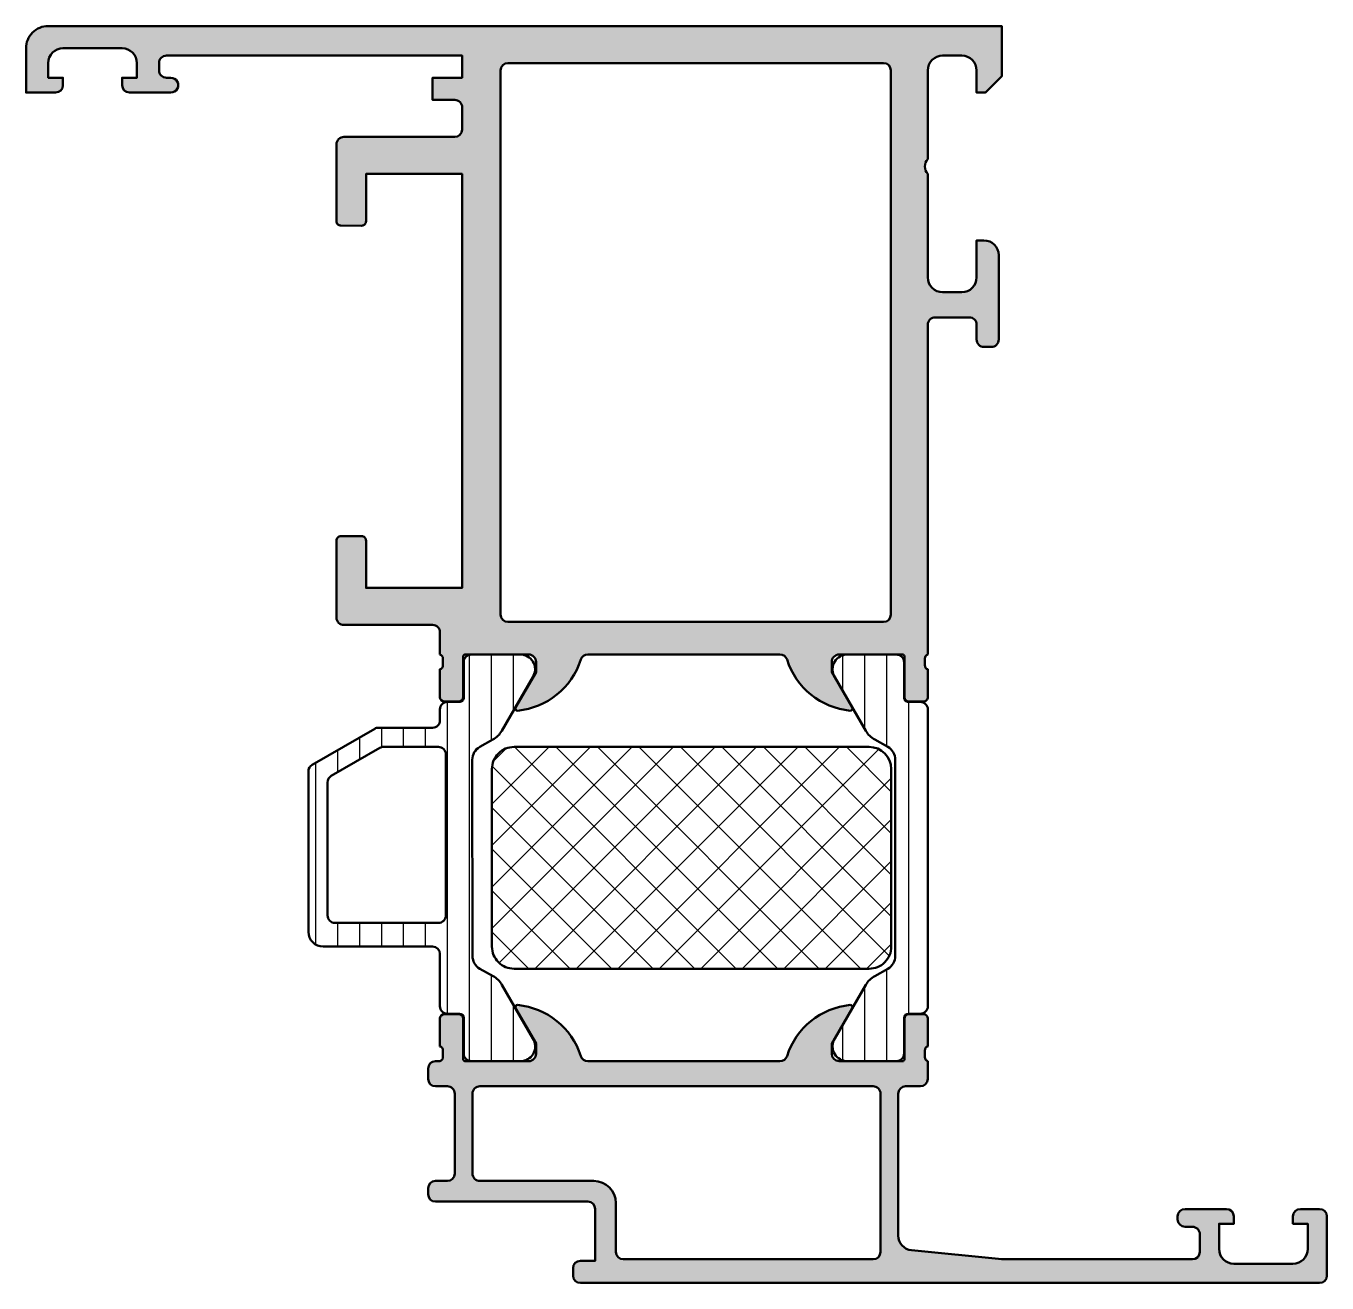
# Model space of a CAD drawing. Extents: x -30 to 58, y 0 to 85.
import ezdxf

# ---------------------------------------------------------------- set-up
doc = ezdxf.new("R2010")
doc.units = 0
for name, color, linetype, lineweight in [('0S-Alu contour', 7, 'Continuous', 50), ('0S-Alu hatch', 252, 'Continuous', 25), ('0S-Plastic contour', 254, 'Continuous', 50), ('0S-Plastic hatch', 253, 'Continuous', 25), ('0S-PT contour', 91, 'Continuous', 50), ('0S-PT hatch', 103, 'Continuous', 25)]:
    doc.layers.add(name, color=color, linetype=linetype, lineweight=lineweight)
pattern_1 = [(90, (0, 0), (-1.4859, 0), [])]

# ---------------------------------------------------------------- blocks, each defined once
blk = doc.blocks.new('345340__86BC8882_1B4A_43B9_8C4F_EB4A8E5C659B_')
at = {"layer": '0S-Alu hatch'}
h = blk.add_hatch(color=256, dxfattribs=at)
edge = h.paths.add_edge_path()
edge.add_arc((-2.29956618973938, 6.39990595337711), 0.5001147316285218, 90.0131427527998, 179.9868572471968)
edge.add_line((-2.799680908210593, 6.400020671848336), (-2.799680908210568, 5.999996257785826))
edge.add_arc((-2.299566189739373, 6.000110976257019), 0.5001147316285041, 180.0131427528032, 269.9868572471977)
edge.add_line((-2.299680908210589, 5.499996257785824), (8.00027636718005, 5.499996257785824))
edge.add_ellipse((8.000276199942048, 4.999996090547822), major_axis=(-0.5000001672380292, 0), ratio=1, start_angle=180.0000191671709, end_angle=269.9999808359431, ccw=False)
edge.add_line((8.50027636718005, 4.999996257813001), (8.500276367180042, 1.4999999532738))
edge.add_line((8.500276367180042, 1.4999999532738), (7.500276367180042, 1.4999999532738))
edge.add_arc((7.500391085671957, 0.999885234768207), 0.5001147316629067, 90.0131427551726, 179.9868504146385)
edge.add_line((7.000276367180043, 1.000000012878439), (7.000276367180042, 0.5000000128784449))
edge.add_arc((7.500391118378033, 0.50011473346203), 0.5001147643557832, 180.0131429938963, 269.9798609896767)
edge.add_line((7.500215332023778, -1e-15), (57.5, 1e-16))
edge.add_arc((57.5, 0.5000000000000002), 0.5000000000000001, 270, 360)
edge.add_line((58, 0.5000000000000002), (58, 4.5))
edge.add_arc((57.5, 4.5), 0.5, 0, 90)
edge.add_line((57.5, 5), (56.19999999999999, 5))
edge.add_arc((56.19999999999999, 4.5), 0.5, 90, 180)
edge.add_line((55.69999999999999, 4.5), (55.69999999999999, 4))
edge.add_line((55.69999999999999, 4), (56.69999999999999, 4))
edge.add_line((56.69999999999999, 4), (56.69999999999996, 2.299999999999997))
edge.add_ellipse((55.69999999999996, 2.3), major_axis=(-1, 0), ratio=1, start_angle=90, end_angle=180, ccw=False)
edge.add_line((55.69999999999996, 1.299999999999997), (51.69999999999999, 1.299999999999982))
edge.add_ellipse((51.69999999999999, 2.299999999999984), major_axis=(-1.000000000000001, 0), ratio=1, start_angle=0, end_angle=90, ccw=False)
edge.add_line((50.69999999999999, 2.299999999999982), (50.69999999999999, 4))
edge.add_line((50.69999999999999, 4), (51.69999999999999, 4))
edge.add_line((51.69999999999999, 4), (51.69999999999999, 4.499999999999984))
edge.add_arc((51.19999999999999, 4.5), 0.5000000000000009, 0, 90)
edge.add_line((51.19999999999999, 5), (48.4, 4.999999999999999))
edge.add_arc((48.4, 4.499999999999998), 0.5000000000000009, 90, 180)
edge.add_line((47.9, 4.499999999999998), (47.9, 4.299999999999982))
edge.add_arc((48.4, 4.299999999999982), 0.5, 180, 270)
edge.add_line((48.4, 3.799999999999982), (48.9, 3.799999999999982))
edge.add_ellipse((48.90000000000001, 3.299999999999988), major_axis=(-0.4999999999999947, 0), ratio=1, start_angle=180, end_angle=270.0000000000008, ccw=False)
edge.add_line((49.40000000000001, 3.299999999999982), (49.39999999999997, 2.099999999999981))
edge.add_ellipse((48.89999999999997, 2.099999999999974), major_axis=(-0.5, 0), ratio=1, start_angle=90, end_angle=180, ccw=False)
edge.add_line((48.89999999999997, 1.599999999999978), (35.9983668848607, 1.599999999999979))
edge.add_line((35.9983668848607, 1.599999999999979), (29.90086726378649, 2.209750724796321))
edge.add_ellipse((30.00036986780803, 3.204788067252847), major_axis=(-1.000000040545005, 0), ratio=1, start_angle=-1.5080649404808355e-05, end_angle=84.28947129819261, ccw=False)
edge.add_line((29.00036982726306, 3.204788330459849), (29.00036982726305, 12.79998738861467))
edge.add_ellipse((29.50041968100179, 12.79987268502242), major_axis=(-0.5000498668943465, 0), ratio=1, start_angle=270.0131427528001, end_angle=359.9868572472245, ccw=False)
edge.add_line((29.50030497740955, 13.29992253876117), (30.50000000000001, 13.29992253876117))
edge.add_arc((30.50000000000001, 13.79992253876117), 0.5, 270, 360)
edge.add_line((31.00000000000001, 13.79992253876117), (31, 15))
edge.add_ellipse((31.07883644654304, 15.26752059199312), major_axis=(-0.2788950563274386, 0), ratio=1, start_angle=-1.1645893740957263, end_angle=73.58012358050883, ccw=False)
edge.add_line((30.79999899999999, 15.27318899999149), (30.799999, 15.72678299999148))
edge.add_ellipse((31.07886709564317, 15.73244365946854), major_axis=(-0.2789255417371576, 0), ratio=1, start_angle=-73.57540544464399, end_angle=1.1628700728862214, ccw=False)
edge.add_line((31, 15.99998699999148), (31, 17.879998))
edge.add_arc((30.69999999999999, 17.879998), 0.3000000000000078, 0, 90)
edge.add_line((30.69999999999999, 18.17999800000001), (29.72002568095721, 18.179998))
edge.add_arc((29.72002568095721, 17.879998), 0.3000000000000007, 90, 180)
edge.add_line((29.42002568095722, 17.879998), (29.42002568095722, 15.11999999999999))
edge.add_ellipse((29.30002568095721, 15.12), major_axis=(-0.1199999999999974, 0), ratio=1, start_angle=89.9999999999983, end_angle=180, ccw=False)
edge.add_line((29.30002568095721, 15), (25.00000000000002, 15))
edge.add_ellipse((25.00000000000002, 15.5), major_axis=(-0.5000000000000018, 0), ratio=1, start_angle=0, end_angle=89.9999999999996, ccw=False)
edge.add_line((24.50000000000001, 15.5), (24.49999999999999, 16.2))
edge.add_line((24.49999999999999, 16.2), (25.88149545762237, 18.59282032302755))
edge.add_arc((25.76188021535172, 18.6618802153517), 0.1381197846482894, 330.0000000000001, 455.6225775507986)
edge.add_arc((26.23822324117385, 13.82339113815207), 5.000000000000113, 95.62257755079395, 162.2515836439304)
edge.add_ellipse((21.00000000000005, 15.49999999999988), major_axis=(-0.4999999999998844, 0), ratio=1, start_angle=89.99999999999511, end_angle=162.2515836439256, ccw=False)
edge.add_line((21.00000000000001, 15), (7.999999999999992, 15))
edge.add_ellipse((8.000000000000028, 15.49999999999984), major_axis=(-0.4999999999998419, 0), ratio=1, start_angle=17.748416356066116, end_angle=89.99999999999591, ccw=False)
edge.add_arc((2.761776758826194, 13.82339113815201), 5.000000000000189, 17.74841635607064, 84.37742244920682)
edge.add_arc((3.23811978464829, 18.66188021535171), 0.138119784648294, 84.37742244921063, 210.0000000000004)
edge.add_line((3.118504542377632, 18.59282032302757), (4.500000000000007, 16.19999999999999))
edge.add_line((4.500000000000007, 16.19999999999999), (4.5, 15.5))
edge.add_ellipse((3.999999999999994, 15.5), major_axis=(-0.5000000000000054, 0), ratio=1, start_angle=89.99999999999898, end_angle=180, ccw=False)
edge.add_line((3.999999999999985, 15), (-0.3000256809571908, 15))
edge.add_ellipse((-0.3000256809571913, 15.12000000000001), major_axis=(-0.1200000000000063, 0), ratio=1, start_angle=0, end_angle=90.00000000000023, ccw=False)
edge.add_line((-0.4200256809571972, 15.12000000000001), (-0.4200256809572025, 17.879998))
edge.add_arc((-0.7200256809572068, 17.879998), 0.3000000000000043, 0, 90)
edge.add_line((-0.7200256809572068, 18.179998), (-1.699999999999988, 18.179998))
edge.add_arc((-1.699999999999988, 17.87999800000001), 0.2999999999999936, 90, 180)
edge.add_line((-1.999999999999982, 17.87999800000001), (-1.999999999999985, 15.99998699999149))
edge.add_ellipse((-2.078867095643159, 15.73244365946856), major_axis=(-0.2789255417371458, 0), ratio=1, start_angle=178.8371299271117, end_angle=253.5754054446437, ccw=False)
edge.add_line((-1.799998999999995, 15.72678299999149), (-1.799998999999978, 15.2731889999915))
edge.add_ellipse((-2.078836446543042, 15.26752059199314), major_axis=(-0.2788950563274514, 0), ratio=1, start_angle=106.41987641949109, end_angle=181.1645893740957, ccw=False)
edge.add_line((-2, 15), (-2.299680908210589, 15))
edge.add_arc((-2.299680908210589, 14.5), 0.5000000000000036, 90, 180)
edge.add_line((-2.799680908210593, 14.5), (-2.799680908210589, 13.79992253876117))
edge.add_arc((-2.299566189739373, 13.80003725723238), 0.5001147316285254, 180.0131427528032, 269.9868572472019)
edge.add_line((-2.299680908210554, 13.29992253876116), (-1.499693115241839, 13.29992253876117))
edge.add_ellipse((-1.499443254268492, 12.80017239973451), major_axis=(-0.4997502014883695, 0), ratio=1, start_angle=179.9713537287259, end_angle=270.02864627126036, ccw=False)
edge.add_line((-0.999693115241838, 12.79992253876115), (-0.9996931152418326, 7.400020671848326))
edge.add_ellipse((-1.499713436076881, 7.400040992683373), major_axis=(-0.500020321247968, 0), ratio=1, start_angle=90.00232850153418, end_angle=179.9976714983276, ccw=False)
edge.add_line((-1.499693115241825, 6.900020671848325), (-2.299680908210575, 6.900020671848324))
edge = h.paths.add_edge_path()
edge.add_line((0.2003801269456744, 7.400020671848324), (0.2003801269456744, 12.79992253876116))
edge.add_ellipse((0.7001505502649508, 12.80015209114268), major_axis=(-0.4997704760377764, 0), ratio=1, start_angle=-90.01932230628069, end_angle=0.02631684688930136, ccw=False)
edge.add_line((0.7003190917894245, 13.29992253876116), (27.30035380553454, 13.29992253876116))
edge.add_ellipse((27.30048878729687, 12.80005752052349), major_axis=(-0.4998650364626667, 0), ratio=1, start_angle=179.984528052942, end_angle=270.0154719470708, ccw=False)
edge.add_line((27.80035380553454, 12.79992253876127), (27.80035380553453, 2.099975658420644))
edge.add_ellipse((27.30025928519608, 2.100070059527233), major_axis=(-0.5000945292483385, 0), ratio=1, start_angle=90.0108291856589, end_angle=179.9891844747251, ccw=False)
edge.add_line((27.30035380553454, 1.5999755392113), (10.40030078124254, 1.599975539211298))
edge.add_ellipse((10.400395301581, 2.100070059527241), major_axis=(-0.5000945292483491, 0), ratio=1, start_angle=0.010815525275006621, end_angle=89.98917081434081, ccw=False)
edge.add_line((9.900300781242542, 2.099975658420654), (9.900300781242532, 5.400020819006609))
edge.add_arc((8.40030085426848, 5.400020744874272), 1.499999926974053, 2.8316468405e-06, 90.00000278938575)
edge.add_line((8.400300781242535, 6.900020671848324), (0.7003190917894316, 6.900020671848328))
edge.add_ellipse((0.7001505502649508, 7.399791119466812), major_axis=(-0.4997704760377753, 0), ratio=1, start_angle=-0.02631684688930136, end_angle=90.0193223062816, ccw=False)
at = {"layer": '0S-Alu contour', "color": 7}
for points in [[(3.118504542377632, 18.59282032302757), (4.500000000000007, 16.19999999999999), (4.5, 15.5)], [(24.50000000000001, 15.5), (24.49999999999999, 16.2), (25.88149545762237, 18.59282032302755)], [(-1.999999999999982, 17.87999800000001), (-1.999999999999985, 15.99998699999149)], [(-0.7200256809572068, 18.179998), (-1.699999999999988, 18.179998)], [(-0.4200256809571972, 15.12000000000001), (-0.4200256809572025, 17.879998)], [(29.42002568095722, 17.879998), (29.42002568095722, 15.11999999999999)], [(30.69999999999999, 18.17999800000001), (29.72002568095721, 18.179998)], [(31, 15.99998699999148), (31, 17.879998)], [(-2, 15), (-2.299680908210589, 15)], [(-1.799998999999995, 15.72678299999149), (-1.799998999999978, 15.2731889999915)], [(3.999999999999985, 15), (-0.3000256809571908, 15)], [(21.00000000000001, 15), (7.999999999999992, 15)], [(29.30002568095721, 15), (25.00000000000002, 15)], [(30.79999899999999, 15.27318899999149), (30.799999, 15.72678299999148)], [(31.00000000000001, 13.79992253876117), (31, 15)], [(-2.799680908210593, 14.5), (-2.799680908210589, 13.79992253876117)], [(-2.299680908210554, 13.29992253876116), (-1.499693115241839, 13.29992253876117)], [(0.7003190917894245, 13.29992253876116), (27.30035380553454, 13.29992253876116)], [(29.50030497740955, 13.29992253876117), (30.50000000000001, 13.29992253876117)], [(-0.999693115241838, 12.79992253876115), (-0.9996931152418326, 7.400020671848326)], [(0.2003801269456744, 7.400020671848324), (0.2003801269456744, 12.79992253876116)], [(27.80035380553454, 12.79992253876127), (27.80035380553453, 2.099975658420644)], [(29.00036982726306, 3.204788330459849), (29.00036982726305, 12.79998738861467)], [(-2.799680908210593, 6.400020671848336), (-2.799680908210568, 5.999996257785826)], [(-1.499693115241825, 6.900020671848325), (-2.299680908210575, 6.900020671848324)], [(8.400300781242535, 6.900020671848324), (0.7003190917894316, 6.900020671848328)], [(-2.299680908210589, 5.499996257785824), (8.00027636718005, 5.499996257785824)], [(9.900300781242542, 2.099975658420654), (9.900300781242532, 5.400020819006609)], [(8.50027636718005, 4.999996257813001), (8.500276367180042, 1.4999999532738), (7.500276367180042, 1.4999999532738)], [(47.9, 4.499999999999998), (47.9, 4.299999999999982)], [(51.19999999999999, 5), (48.4, 4.999999999999999)], [(50.69999999999999, 2.299999999999982), (50.69999999999999, 4), (51.69999999999999, 4), (51.69999999999999, 4.499999999999984)], [(55.69999999999999, 4.5), (55.69999999999999, 4), (56.69999999999999, 4), (56.69999999999996, 2.299999999999997)], [(57.5, 5), (56.19999999999999, 5)], [(58, 0.5000000000000002), (58, 4.5)], [(48.4, 3.799999999999982), (48.9, 3.799999999999982)], [(49.40000000000001, 3.299999999999982), (49.39999999999997, 2.099999999999981)], [(48.89999999999997, 1.599999999999978), (35.9983668848607, 1.599999999999979), (29.90086726378649, 2.209750724796321)], [(7.000276367180043, 1.000000012878439), (7.000276367180042, 0.5000000128784449)], [(27.30035380553454, 1.5999755392113), (10.40030078124254, 1.599975539211298)], [(55.69999999999996, 1.299999999999997), (51.69999999999999, 1.299999999999982)], [(7.500215332023778, -1e-15), (57.5, 1e-16)]]:
    blk.add_lwpolyline(points, dxfattribs=at)
for centre, radius, start, end in [((3.23811978464829, 18.66188021535171), 0.138119784648294, 84.37742244921063, 210.0000000000004), ((2.761776758826194, 13.82339113815201), 5.000000000000189, 17.74841635607064, 84.37742244920682), ((26.23822324117385, 13.82339113815207), 5.000000000000113, 95.62257755079395, 162.2515836439304), ((25.76188021535172, 18.6618802153517), 0.1381197846482894, 330.0000000000001, 95.62257755079864), ((-1.699999999999988, 17.87999800000001), 0.2999999999999936, 90, 180), ((-0.7200256809572068, 17.879998), 0.3000000000000043, 0, 90), ((29.72002568095721, 17.879998), 0.3000000000000007, 90, 180), ((30.69999999999999, 17.879998), 0.3000000000000078, 0, 90), ((-2.299680908210589, 14.5), 0.5000000000000036, 90, 180), ((-2.299566189739373, 13.80003725723238), 0.5001147316285254, 180.0131427528032, 269.9868572472019), ((30.50000000000001, 13.79992253876117), 0.5, 270, 0), ((-2.29956618973938, 6.39990595337711), 0.5001147316285218, 90.0131427527998, 179.9868572471968), ((8.40030085426848, 5.400020744874272), 1.499999926974053, 2.8316468405e-06, 90.00000278938575), ((-2.299566189739373, 6.000110976257019), 0.5001147316285041, 180.0131427528032, 269.9868572471977), ((48.4, 4.499999999999998), 0.5000000000000009, 90, 180), ((51.19999999999999, 4.5), 0.5000000000000009, 0, 90), ((56.19999999999999, 4.5), 0.5, 90, 180), ((57.5, 4.5), 0.5, 0, 90), ((48.4, 4.299999999999982), 0.5, 180, 270), ((7.500391085671957, 0.999885234768207), 0.5001147316629067, 90.0131427551726, 179.9868504146385), ((7.500391118378033, 0.50011473346203), 0.5001147643557832, 180.0131429938963, 269.9798609896767), ((57.5, 0.5000000000000002), 0.5000000000000001, 270, 0)]:
    blk.add_arc(centre, radius, start, end, dxfattribs=at)
at = {"layer": '0S-Alu contour', "color": 7, "extrusion": (0, 0, -1)}
for centre, radius, start, end in [((2.078867095643159, 15.73244365946856), 0.2789255417371458, 106.4245945553563, 181.1628700728884), ((-31.07886709564317, 15.73244365946854), 0.2789255417371576, 358.8371299271138, 73.57540544464406), ((2.078836446543042, 15.26752059199314), 0.2788950563274514, 178.8354106259043, 253.5801235805089), ((0.3000256809571913, 15.12000000000001), 0.1200000000000063, 269.9999999999998, 0), ((-3.999999999999994, 15.5), 0.5000000000000054, 180, 270.000000000001), ((-8.000000000000028, 15.49999999999984), 0.4999999999998419, 270.0000000000041, 342.2515836439339), ((-21.00000000000005, 15.49999999999988), 0.4999999999998844, 197.7484163560745, 270.0000000000049), ((-25.00000000000002, 15.5), 0.5000000000000018, 270.0000000000004, 0), ((-29.30002568095721, 15.12), 0.1199999999999974, 180, 270.0000000000017), ((-31.07883644654304, 15.26752059199312), 0.2788950563274386, 286.4198764194912, 1.164589374095672), ((1.499443254268492, 12.80017239973451), 0.4997502014883695, 89.97135372873966, 180.0286462712742), ((-0.7001505502649508, 12.80015209114268), 0.4997704760377764, 359.9736831531107, 90.01932230628076), ((-27.30048878729687, 12.80005752052349), 0.4998650364626667, 89.98452805292918, 180.0154719470581), ((-29.50041968100179, 12.79987268502242), 0.5000498668943465, 0.0131427527754762, 89.98685724719992), ((1.499713436076881, 7.400040992683373), 0.500020321247968, 180.0023285016724, 269.9976714984658), ((-0.7001505502649508, 7.399791119466812), 0.4997704760377754, 269.9806776937184, 0.0263168468893796), ((-8.000276199942048, 4.999996090547822), 0.5000001672380292, 90.00001916405688, 179.9999808328291), ((-48.90000000000001, 3.299999999999988), 0.4999999999999947, 89.9999999999992, 180), ((-30.00036986780803, 3.204788067252847), 1.000000040545005, 275.7105287018074, 1.50806493553e-05), ((-10.400395301581, 2.100070059527241), 0.5000945292483491, 270.0108291856592, 359.989184474725), ((-27.30025928519608, 2.100070059527233), 0.5000945292483385, 180.010815525275, 269.9891708143411), ((-48.89999999999997, 2.099999999999974), 0.5, 180, 270), ((-51.69999999999999, 2.299999999999984), 1.000000000000001, 270, 0), ((-55.69999999999996, 2.3), 1, 180, 270)]:
    blk.add_arc(centre, radius, start, end, dxfattribs=at)
blk = doc.blocks.new('368770__ACF52FE8_6516_47DD_921D_CBD201025D1D_')
at = {"layer": '0S-PT hatch'}
h = blk.add_hatch(dxfattribs=at)
h.set_pattern_fill('ANSI37', color=256, scale=0.625, angle=90, style=0)
h.set_pattern_definition([(135, (0, 0), (-1.403165018917055, -1.403165018917055), []), (225, (0, 0), (1.403165018917055, -1.403165018917055), [])])
edge = h.paths.add_edge_path()
edge.add_arc((3.017378280135545, 34.75022368024614), 1.499997910056449, 89.99992016986992, 180.0000798358254)
edge.add_line((1.517380370080552, 34.75022159027155), (1.517380370080552, 22.75022206713829))
edge.add_arc((3.017377182456137, 22.75021935635011), 1.499996812378051, 179.9998964572833, 270.0001217585425)
edge.add_line((3.017380370080551, 21.25022254397545), (27.03021193879851, 21.25022254397546))
edge.add_arc((27.03021294715342, 22.75022151750135), 1.499998973526236, 269.9999614836532, 360.000021000055)
edge.add_line((28.53021192067956, 22.75022206728113), (28.53021192067956, 34.75022159030114))
edge.add_arc((27.03021184957258, 34.75022151919416), 1.500000071106984, 2.5613209388e-06, 89.99999659182076)
edge.add_line((27.03021193879851, 36.25022159030114), (3.017380370080552, 36.25022159030113))
at = {"layer": '0S-PT contour', "color": 7}
for points in [[(27.03021193879851, 36.25022159030114), (3.017380370080552, 36.25022159030113)], [(1.517380370080552, 34.75022159027155), (1.517380370080552, 22.75022206713829)], [(28.53021192067956, 22.75022206728113), (28.53021192067956, 34.75022159030114)], [(3.017380370080551, 21.25022254397545), (27.03021193879851, 21.25022254397546)]]:
    blk.add_lwpolyline(points, dxfattribs=at)
for centre, radius, start, end in [((3.017378280135545, 34.75022368024614), 1.499997910056449, 89.99992016986992, 180.0000798358254), ((27.03021184957258, 34.75022151919416), 1.500000071106984, 2.5613209388e-06, 89.99999659182076), ((3.017377182456137, 22.75021935635011), 1.499996812378051, 179.9998964572833, 270.0001217585425), ((27.03021294715342, 22.75022151750135), 1.499998973526236, 269.9999614836532, 2.10000550146e-05)]:
    blk.add_arc(centre, radius, start, end, dxfattribs=at)
blk = doc.blocks.new('244369__98B9E09E_A20D_4C15_8CD3_F3DC1B5E2E17___476F8F20_A6A2_4620_8AB4_CDE6BC19E392_')
at = {"layer": '0S-Plastic hatch'}
h = blk.add_hatch(dxfattribs=at)
h.set_pattern_fill('ANSI31', color=256, scale=0.4680000000000001, angle=45, style=0)
h.set_pattern_definition(pattern_1)
edge = h.paths.add_edge_path()
edge.add_line((31.00000000000719, 38.78999699999244), (31.00000000000001, 18.70999699999962))
edge.add_ellipse((30.50000267890922, 18.7099943210904), major_axis=(-0.4999973210979684, 0), ratio=1, start_angle=89.99969301797262, end_angle=180.000306982385, ccw=False)
edge.add_line((30.50000000000001, 18.20999699999961), (29.68966866666667, 18.20999699999962))
edge.add_arc((29.68966866666668, 17.90999699999962), 0.3000000000000043, 90.00000000000067, 180)
edge.add_line((29.38966866666667, 17.90999699999962), (29.3900006170637, 15.50999861706331))
edge.add_ellipse((28.89000463962508, 15.50999597743824), major_axis=(-0.4999959774455833, 0), ratio=1, start_angle=89.99969751881412, end_angle=180.0003024817733, ccw=False)
edge.add_line((28.89000200000001, 15.00999999999962), (25.41346050190053, 15.00999999999962))
edge.add_ellipse((25.55577115089187, 15.99981807472247), major_axis=(-0.9999960709244712, 0), ratio=1, start_angle=-32.72701609984102, end_angle=81.8183919481013, ccw=False)
edge.add_line((24.71451850190053, 16.54045299999962), (26.81128643672553, 20.17216209259261))
edge.add_ellipse((28.11032458691672, 19.42216216969386), major_axis=(-1.500000000000085, 0), ratio=1, start_angle=297.9942546357576, end_angle=330.0000034006538, ccw=False)
edge.add_line((27.40625005332524, 20.74665416708313), (28.29999900000001, 21.24833299999962))
edge.add_arc((27.80000059130184, 22.11435979444448), 1.000000408698485, 299.999881200801, 360.0000455150246)
edge.add_line((28.80000100000001, 22.11436058883184), (28.80000100000001, 35.38563499999963))
edge.add_arc((27.80000059130188, 35.38563420555477), 1.000000408698452, 4.55150246153e-05, 60.00011879920135)
edge.add_line((28.29999900000001, 36.25166099999962), (27.40625005332522, 36.75333983291611))
edge.add_ellipse((28.11032458691653, 38.07783183030514), major_axis=(-1.499999999999794, 0), ratio=1, start_angle=29.999996599341273, end_angle=62.005745364243694, ccw=False)
edge.add_line((26.81128643672553, 37.32783190740665), (24.71451850190054, 40.95954099999961))
edge.add_ellipse((25.55577115089187, 41.50017592527677), major_axis=(-0.9999960709244687, 0), ratio=1, start_angle=-81.81839194810073, end_angle=32.72701609984148, ccw=False)
edge.add_line((25.41346050190053, 42.48999399999962), (28.88000200000001, 42.48999399999962))
edge.add_ellipse((28.88500463962508, 41.98499807535365), major_axis=(-0.5050207028550951, 0), ratio=1, start_angle=180.5669654820256, end_angle=270.56757044439775, ccw=False)
edge.add_line((29.39000061706369, 41.98999538293592), (29.38966866666668, 39.58999699999963))
edge.add_arc((29.68966866666667, 39.58999699999962), 0.2999999999999971, 180, 270.0000000000027)
edge.add_line((29.68966866666669, 39.28999699999962), (30.50000000000001, 39.28999699999962))
edge.add_ellipse((30.50000267890918, 38.78999967890162), major_axis=(-0.4999973211051768, 0), ratio=1, start_angle=179.9996930176151, end_angle=270.00030698202295, ccw=False)
at = {"layer": '0S-Plastic contour', "color": 7}
for points in [[(25.41346050190053, 42.48999399999962), (28.88000200000001, 42.48999399999962)], [(29.39000061706369, 41.98999538293592), (29.38966866666668, 39.58999699999963)], [(26.81128643672553, 37.32783190740665), (24.71451850190054, 40.95954099999961)], [(29.68966866666669, 39.28999699999962), (30.50000000000001, 39.28999699999962)], [(31.00000000000719, 38.78999699999244), (31.00000000000001, 18.70999699999962)], [(28.29999900000001, 36.25166099999962), (27.40625005332522, 36.75333983291611)], [(28.80000100000001, 22.11436058883184), (28.80000100000001, 35.38563499999963)], [(27.40625005332524, 20.74665416708313), (28.29999900000001, 21.24833299999962)], [(24.71451850190053, 16.54045299999962), (26.81128643672553, 20.17216209259261)], [(29.38966866666667, 17.90999699999962), (29.3900006170637, 15.50999861706331)], [(30.50000000000001, 18.20999699999961), (29.68966866666667, 18.20999699999962)], [(28.89000200000001, 15.00999999999962), (25.41346050190053, 15.00999999999962)]]:
    blk.add_lwpolyline(points, dxfattribs=at)
at = {"layer": '0S-Plastic contour', "color": 7, "extrusion": (0, 0, -1)}
for centre, radius, start, end in [((-25.55577115089187, 41.50017592527677), 0.9999960709244687, 327.2729839001585, 81.8183919481007), ((-28.88500463962508, 41.98499807535365), 0.5050207028550951, 89.43242955560227, 179.4330345179744), ((-30.50000267890918, 38.78999967890162), 0.4999973211051768, 89.99969301797708, 180.0003069823849), ((-28.11032458691653, 38.07783183030514), 1.499999999999794, 297.9942546357563, 330.0000034006587), ((-28.11032458691672, 19.42216216969386), 1.500000000000085, 29.99999659934621, 62.00574536424237), ((-30.50000267890922, 18.7099943210904), 0.4999973210979684, 179.999693017615, 270.0003069820274), ((-25.55577115089187, 15.99981807472247), 0.9999960709244712, 278.1816080518987, 32.727016099841), ((-28.89000463962508, 15.50999597743824), 0.4999959774455833, 179.9996975182267, 270.0003024811859)]:
    blk.add_arc(centre, radius, start, end, dxfattribs=at)
at = {"layer": '0S-Plastic contour', "color": 7}
for centre, radius, start, end in [((29.68966866666667, 39.58999699999962), 0.2999999999999971, 180, 270.0000000000027), ((27.80000059130188, 35.38563420555477), 1.000000408698452, 4.55150246153e-05, 60.00011879920135), ((27.80000059130184, 22.11435979444448), 1.000000408698485, 299.999881200801, 4.55150246153e-05), ((29.68966866666668, 17.90999699999962), 0.3000000000000043, 90.00000000000067, 180)]:
    blk.add_arc(centre, radius, start, end, dxfattribs=at)
blk = doc.blocks.new('244369__2701DD80_2D78_415B_B87C_DB1954C1F404___38B1061D_FD4C_4E0D_8D73_D9D36E954E14_')
at = {"layer": '0S-Plastic hatch'}
h = blk.add_hatch(dxfattribs=at)
h.set_pattern_fill('ANSI31', color=256, scale=0.4680000000000001, angle=45, style=0)
h.set_pattern_definition(pattern_1)
edge = h.paths.add_edge_path()
edge.add_arc((-6.163559762027176, 37.04108004548132), 0.5089494941261475, 90.27561475922714, 119.7369168334955)
edge.add_line((-6.416007995605485, 37.48300704956056), (-10.65000915527345, 35.03806076049805))
edge.add_arc((-10.40313121379949, 34.60685044669241), 0.4968813265949676, 119.7921416988509, 180.2114942864704)
edge.add_line((-10.90000915527343, 34.60501632690423), (-10.90031433105469, 23.75004196166993))
edge.add_arc((-9.90029450695829, 23.75003126804888), 1.000019824153571, 179.9993873128528, 269.998864185461)
edge.add_line((-9.900314331054673, 22.7500114440918), (-2.500007629527601, 22.7500114440918))
edge.add_ellipse((-2.500007629527607, 22.2500114440918), major_axis=(-0.5, 0), ratio=1, start_angle=180.0001234876669, end_angle=269.9999999999993, ccw=False)
edge.add_line((-2.000007629528769, 22.25001252172498), (-2, 18.709997))
edge.add_arc((-1.500002678909197, 18.7099943210908), 0.4999973210979796, 179.999693017615, 270.0003069820269)
edge.add_line((-1.499999999999993, 18.209997), (-0.6896686666666625, 18.209997))
edge.add_ellipse((-0.6896686666666635, 17.90999699999999), major_axis=(-0.3000000000000043, 0), ratio=1, start_angle=180, end_angle=269.99999999999983, ccw=False)
edge.add_line((-0.3896686666666604, 17.90999699999999), (-0.3900006170636914, 15.50999861706369))
edge.add_arc((0.1099953603749242, 15.50999597743861), 0.4999959774455824, 179.9996975182267, 270.0003024811867)
edge.add_line((0.1099980000000045, 15.01), (3.586539498099476, 15.01))
edge.add_arc((3.444228849108128, 15.99981807472285), 0.9999960709244751, 278.1816080518995, 392.7270160998404)
edge.add_line((4.285481498099476, 16.540453), (2.188713563274475, 20.17216209259299))
edge.add_arc((0.8896754130833529, 19.42216216969433), 1.499999999999986, 29.99999659934454, 62.00574536424286)
edge.add_line((1.593749946674768, 20.74665416708352), (0.7000009999999933, 21.24833300000001))
edge.add_ellipse((1.199999408698501, 22.11435979444541), major_axis=(-1.00000040869913, 0), ratio=1, start_angle=-4.5515024623909994e-05, end_angle=60.00011879919799, ccw=False)
edge.add_line((0.1999989999996863, 22.11436058883278), (0.1893928508565565, 35.38470619757533))
edge.add_ellipse((1.189393259554765, 35.38470540313045), major_axis=(-1.000000408698524, 0), ratio=1, start_angle=299.99988120080206, end_angle=359.9999544849754, ccw=False)
edge.add_line((0.6893948508565602, 36.25073219757533), (1.583143797531313, 36.75241103049181))
edge.add_arc((0.8790692639399111, 38.07690302788101), 1.49999999999999, 297.9942546357565, 330.0000034006548)
edge.add_line((2.178107414131026, 37.32690310498234), (4.27487534895603, 40.95861219757533))
edge.add_arc((3.433622699964686, 41.49924712285248), 0.9999960709244753, 327.2729839001592, 441.8183919481005)
edge.add_line((3.575933348956034, 42.48906519757532), (0.1099980000000045, 42.48962924029455))
edge.add_arc((0.1099953603751942, 41.98963331412936), 0.499995926172148, 89.99969751881324, 180.0003024805684)
edge.add_line((-0.3900005657899861, 41.98963067450995), (-0.3896686666666653, 39.59000299999999))
edge.add_ellipse((-0.6896686666666724, 39.59000299999999), major_axis=(-0.300000000000007, 0), ratio=1, start_angle=89.9999999999992, end_angle=180, ccw=False)
edge.add_line((-0.6896686666666768, 39.29000299999999), (-1.5, 39.29000299999999))
edge.add_arc((-1.500002678909197, 38.79000567890919), 0.4999973210979719, 89.99969301797381, 180.0003069823849)
edge.add_line((-1.999999999999992, 38.79000299999687), (-1.999992370605468, 38.04999313354492))
edge.add_ellipse((-2.49979413173391, 38.0498253947996), major_axis=(-0.499801789275888, 0), ratio=1, start_angle=89.975525267168, end_angle=180.0192290675069, ccw=False)
edge.add_line((-2.500007629394531, 37.55002365112304), (-6.166007995605454, 37.55002365112305))
edge = h.paths.add_edge_path()
edge.add_line((-9.350006103515625, 34.28799972534181), (-6.067008972167968, 36.18300018310547))
edge.add_ellipse((-5.814272403119815, 35.73985237257544), major_axis=(-0.5101526784324486, 0), ratio=1, start_angle=270.30734839861884, end_angle=299.69702652045913, ccw=False)
edge.add_line((-5.817008972167968, 36.24999771118165), (-2.100213624536991, 36.25039062500001))
edge.add_ellipse((-2.099916574070725, 35.75068766802012), major_axis=(-0.4997030452713097, 0), ratio=1, start_angle=179.9659411473433, end_angle=270.03405970642535, ccw=False)
edge.add_line((-1.600213617086413, 35.75039062499997), (-1.600221246480942, 24.84953498840333))
edge.add_ellipse((-2.099908595315433, 24.84922234194574), major_axis=(-0.4996874466434492, 0), ratio=1, start_angle=89.96502436027521, end_angle=180.0358490568232, ccw=False)
edge.add_line((-2.100213624536991, 24.34953498840333), (-9.100204467773438, 24.34953498840332))
edge.add_ellipse((-9.100498284689849, 24.84925642154222), major_axis=(-0.4997215195153967, 0), ratio=1, start_angle=-0.03193920143462492, end_angle=90.03368770319548, ccw=False)
edge.add_line((-9.6002197265625, 24.8495349884033), (-9.600006103515621, 33.85499725341796))
edge.add_ellipse((-9.103342863284482, 33.85691354799385), major_axis=(-0.4966669370733227, 0), ratio=1, start_angle=-60.22223766625842, end_angle=0.22106537746208232, ccw=False)
at = {"layer": '0S-Alu contour', "color": 7}
for points in [[(-9.350006103515625, 34.28799972534181), (-6.067008972167968, 36.18300018310547)], [(-5.817008972167968, 36.24999771118165), (-2.100213624536991, 36.25039062500001)], [(-1.600213617086413, 35.75039062499997), (-1.600221246480942, 24.84953498840333)], [(-9.6002197265625, 24.8495349884033), (-9.600006103515621, 33.85499725341796)], [(-2.100213624536991, 24.34953498840333), (-9.100204467773438, 24.34953498840332)]]:
    blk.add_lwpolyline(points, dxfattribs=at)
at = {"layer": '0S-Alu contour', "color": 7, "extrusion": (0, 0, -1)}
for centre, radius, start, end in [((5.814272403119815, 35.73985237257544), 0.5101526784324486, 60.30297347954086, 89.69265160138119), ((2.099916574070725, 35.75068766802012), 0.4997030452713097, 89.96594029357463, 180.0340588526568), ((9.103342863284482, 33.85691354799385), 0.4966669370733227, 359.7789346225379, 60.22223766625841), ((9.100498284689849, 24.84925642154222), 0.4997215195153967, 269.9663122968045, 0.0319392014345742), ((2.099908595315433, 24.84922234194574), 0.4996874466434492, 179.9641509431768, 270.0349756397248)]:
    blk.add_arc(centre, radius, start, end, dxfattribs=at)
at = {"layer": '0S-Plastic contour', "color": 7}
for points in [[(3.575933348956034, 42.48906519757532), (0.1099980000000045, 42.48962924029455)], [(-0.3900005657899861, 41.98963067450995), (-0.3896686666666653, 39.59000299999999)], [(2.178107414131026, 37.32690310498234), (4.27487534895603, 40.95861219757533)], [(-1.999999999999992, 38.79000299999687), (-1.999992370605468, 38.04999313354492)], [(-0.6896686666666768, 39.29000299999999), (-1.5, 39.29000299999999)], [(-6.416007995605485, 37.48300704956056), (-10.65000915527345, 35.03806076049805)], [(-2.500007629394531, 37.55002365112304), (-6.166007995605454, 37.55002365112305)], [(0.6893948508565602, 36.25073219757533), (1.583143797531313, 36.75241103049181)], [(0.1999989999996863, 22.11436058883278), (0.1893928508565565, 35.38470619757533)], [(-10.90000915527343, 34.60501632690423), (-10.90031433105469, 23.75004196166993)], [(-9.900314331054673, 22.7500114440918), (-2.500007629527601, 22.7500114440918)], [(-2.000007629528769, 22.25001252172498), (-2, 18.709997)], [(1.593749946674768, 20.74665416708352), (0.7000009999999933, 21.24833300000001)], [(4.285481498099476, 16.540453), (2.188713563274475, 20.17216209259299)], [(-1.499999999999993, 18.209997), (-0.6896686666666625, 18.209997)], [(-0.3896686666666604, 17.90999699999999), (-0.3900006170636914, 15.50999861706369)], [(0.1099980000000045, 15.01), (3.586539498099476, 15.01)]]:
    blk.add_lwpolyline(points, dxfattribs=at)
for centre, radius, start, end in [((0.1099953603751942, 41.98963331412936), 0.499995926172148, 89.99969751881324, 180.0003024805684), ((3.433622699964686, 41.49924712285248), 0.9999960709244753, 327.2729839001592, 81.81839194810057), ((-1.500002678909197, 38.79000567890919), 0.4999973210979719, 89.99969301797381, 180.0003069823849), ((-6.163559762027176, 37.04108004548132), 0.5089494941261475, 90.27561475922714, 119.7369168334955), ((0.8790692639399111, 38.07690302788101), 1.49999999999999, 297.9942546357565, 330.0000034006548), ((-10.40313121379949, 34.60685044669241), 0.4968813265949676, 119.7921416988509, 180.2114942864704), ((-9.90029450695829, 23.75003126804888), 1.000019824153571, 179.9993873128528, 269.998864185461), ((0.8896754130833529, 19.42216216969433), 1.499999999999986, 29.99999659934454, 62.00574536424286), ((-1.500002678909197, 18.7099943210908), 0.4999973210979796, 179.999693017615, 270.0003069820269), ((3.444228849108128, 15.99981807472285), 0.9999960709244751, 278.1816080518995, 32.72701609984042), ((0.1099953603749242, 15.50999597743861), 0.4999959774455824, 179.9996975182267, 270.0003024811867)]:
    blk.add_arc(centre, radius, start, end, dxfattribs=at)
at = {"layer": '0S-Plastic contour', "color": 7, "extrusion": (0, 0, -1)}
for centre, radius, start, end in [((0.6896686666666724, 39.59000299999999), 0.300000000000007, 180, 270.0000000000008), ((2.49979413173391, 38.0498253947996), 0.499801789275888, 179.9807709324931, 270.024474732832), ((-1.189393259554765, 35.38470540313045), 1.000000408698524, 4.55150246153e-05, 60.00011879919796), ((2.500007629527607, 22.2500114440918), 0.5, 90.00000000000067, 179.9998765123331), ((-1.199999408698501, 22.11435979444541), 1.00000040869913, 299.999881200802, 4.55150246153e-05), ((0.6896686666666635, 17.90999699999999), 0.3000000000000043, 90.00000000000018, 180)]:
    blk.add_arc(centre, radius, start, end, dxfattribs=at)
blk = doc.blocks.new('190660__E613B5B4_2988_4432_8207_711EFD6ECBCD_')
at = {"layer": '0S-Alu hatch'}
h = blk.add_hatch(color=256, dxfattribs=at)
edge = h.paths.add_edge_path()
edge.add_arc((-28.49993656976574, 83.49993657032502), 1.500063431015903, 89.9975773786478, 180.001849618782)
edge.add_line((-30.00000000000002, 83.49988814537087), (-30, 80.5))
edge.add_line((-30, 80.5), (-28, 80.5))
edge.add_arc((-28, 81), 0.5, 270, 360)
edge.add_line((-27.5, 81), (-27.5, 81.499985))
edge.add_line((-27.5, 81.499985), (-28.5, 81.499985))
edge.add_line((-28.5, 81.499985), (-28.5, 82.49991243974864))
edge.add_ellipse((-27.49996372145993, 82.49994872145992), major_axis=(-1.00003627919823, 0), ratio=1, start_angle=-90.00207870860748, end_angle=0.002078713714809055, ccw=False)
edge.add_line((-27.49992743983432, 83.499985), (-23.49999999742741, 83.49998500000001))
edge.add_ellipse((-23.49996231618399, 82.50002268381603), major_axis=(-0.9999623168939468, 0), ratio=1, start_angle=179.9978409323746, end_angle=270.00215905757545, ccw=False)
edge.add_line((-22.50000000000001, 82.4999850023972), (-22.5, 81.499985))
edge.add_line((-22.5, 81.499985), (-23.5, 81.499985))
edge.add_line((-23.5, 81.499985), (-23.49999999999999, 80.99999999999999))
edge.add_arc((-22.99999999999998, 81), 0.5000000000000006, 180, 270)
edge.add_line((-22.99999999999998, 80.5), (-20.19998200000001, 80.5))
edge.add_arc((-20.19998199999999, 80.9999925), 0.4999925000000012, 269.9999999999984, 450)
edge.add_line((-20.19998199999999, 81.499985), (-20.49984532994651, 81.499985))
edge.add_ellipse((-20.49992266492131, 82.0000623350787), major_axis=(-0.5000773410584591, 0), ratio=1, start_angle=-0.008860562946608752, end_angle=90.00886056479368, ccw=False)
edge.add_line((-21, 82.00013967003738), (-21, 82.4998793337744))
edge.add_ellipse((-20.499947166444, 82.499932166444), major_axis=(-0.5000528363469937, 0), ratio=1, start_angle=-90.00605353715258, end_angle=0.006053538254093382, ccw=False)
edge.add_line((-20.49989433378437, 82.999985), (-0.5, 82.999985))
edge.add_line((-0.5, 82.999985), (-0.5000000000000142, 81.49981700000001))
edge.add_line((-0.5000000000000142, 81.49981700000001), (-2.500182999999999, 81.49981700000001))
edge.add_line((-2.500182999999999, 81.49981700000001), (-2.500183000000021, 79.99967999999998))
edge.add_line((-2.500183000000021, 79.99967999999998), (-0.9945901407122903, 79.99867236216554))
edge.add_ellipse((-0.9946539737161769, 79.49901323062696), major_axis=(-0.4996591356160107, 0), ratio=1, start_angle=179.6630503300976, end_angle=269.99268028648817, ccw=False)
edge.add_line((-0.495003478371693, 79.49607481157072), (-0.4999999999998935, 78.00143400003077))
edge.add_ellipse((-1.000206045188386, 78.00159505008538), major_axis=(-0.5002060711149284, 0), ratio=1, start_angle=89.98338585683018, end_angle=179.9815526257555, ccw=False)
edge.add_line((-1.000351090691459, 77.50138899999999), (-8.500792999933992, 77.501389))
edge.add_arc((-8.501290891276113, 77.0018258912761), 0.4995633568364262, 89.94289597727295, 180.0571040224849)
edge.add_line((-9.000854000000018, 77.00132799993602), (-9.000854000000002, 71.79882000025121))
edge.add_arc((-8.702981652588903, 71.79865744620287), 0.2978723917653606, 179.9687327136304, 270.418490681861)
edge.add_line((-8.700805999983883, 71.50079299999997), (-7.303047186075474, 71.49879979732599))
edge.add_arc((-7.300936878395461, 71.79908838054374), 0.3002959983240378, 269.5973548784065, 360.0512063949683)
edge.add_line((-7.000640999999994, 71.79935676110478), (-7.000641000000001, 75.000137))
edge.add_line((-7.000641000000001, 75.000137), (-0.4999999999999929, 75.00113699999999))
edge.add_line((-0.4999999999999929, 75.00113699999999), (-0.4999999999999929, 46.99939699999999))
edge.add_line((-0.4999999999999929, 46.99939699999999), (-7.000641000000001, 46.998398))
edge.add_line((-7.000641000000001, 46.998398), (-7.000641000000001, 50.1974020352172))
edge.add_arc((-7.301825199195832, 50.19755901769011), 0.3011842401068159, 359.9701364402039, 450.3036719537937)
edge.add_line((-7.303421490916093, 50.49873902755376), (-8.699799000300729, 50.49774199999978))
edge.add_arc((-8.699600605755435, 50.19648616074008), 0.3012559045868807, 90.03773260796655, 180.2339034471507)
edge.add_line((-9.00085399999999, 50.19525632148438), (-9.000854000000002, 44.99719999997815))
edge.add_arc((-8.505478020084693, 44.99352148333809), 0.495389637519537, 179.5745461768311, 270.5418681740821)
edge.add_line((-8.500793000017552, 44.49815400000001), (-2.500161002475401, 44.498154))
edge.add_ellipse((-2.500144105936766, 43.99800989434864), major_axis=(-0.5001441059367692, 0), ratio=1, start_angle=180, end_angle=270.00193564282944, ccw=False)
edge.add_line((-2, 43.99800989434864), (-1.999999999999992, 42.5))
edge.add_ellipse((-2.078836446543041, 42.23247940800689), major_axis=(-0.278895056327429, 0), ratio=1, start_angle=178.835410625902, end_angle=253.5801235805065, ccw=False)
edge.add_line((-1.799998999999999, 42.22681100000851), (-1.799999000000006, 41.77321700000849))
edge.add_ellipse((-2.078867095643148, 41.76755634053143), major_axis=(-0.2789255417371236, 0), ratio=1, start_angle=106.42459455535331, end_angle=181.1628700728881, ccw=False)
edge.add_line((-1.999999999999993, 41.50001300000851), (-2.000000000000007, 39.62000200000001))
edge.add_arc((-1.699999999999988, 39.620002), 0.3000000000000114, 180, 270)
edge.add_line((-1.699999999999988, 39.32000199999999), (-0.7200256809572139, 39.32000199999999))
edge.add_arc((-0.720025680957221, 39.620002), 0.3000000000000114, 270.0000000000013, 360)
edge.add_line((-0.4200256809572096, 39.620002), (-0.4200256809572025, 42.38000000000003))
edge.add_ellipse((-0.3000256809572224, 42.38000000000004), major_axis=(-0.1199999999999801, 0), ratio=1, start_angle=269.9999999999951, end_angle=360, ccw=False)
edge.add_line((-0.3000256809572122, 42.50000000000002), (3.999999999999992, 42.5))
edge.add_ellipse((4, 42), major_axis=(-0.5, 0), ratio=1, start_angle=180, end_angle=270.0000000000008, ccw=False)
edge.add_line((4.5, 42), (4.5, 41.29999999999999))
edge.add_line((4.5, 41.29999999999999), (3.118504542377628, 38.90717967697244))
edge.add_arc((3.23811978464829, 38.83811978464829), 0.1381197846483018, 150.0000000000003, 275.6225775507922)
edge.add_arc((2.761776758826194, 43.6766088618478), 5.000000000000009, 275.6225775507934, 342.2515836439299)
edge.add_ellipse((7.999999999999996, 42.00000000000001), major_axis=(-0.4999999999999849, 0), ratio=1, start_angle=269.9999999999996, end_angle=342.25158364393087, ccw=False)
edge.add_line((8, 42.49999999999999), (21.00000000000007, 42.5))
edge.add_ellipse((21.00000000000012, 41.99999999999984), major_axis=(-0.5000000000001635, 0), ratio=1, start_angle=197.7484163560746, end_angle=270.0000000000053, ccw=False)
edge.add_arc((26.23822324117392, 43.67660886184761), 4.99999999999982, 197.7484163560692, 264.3774224492048)
edge.add_arc((25.7618802153517, 38.8381197846483), 0.1381197846482989, 264.3774224492063, 389.9999999999997)
edge.add_line((25.88149545762236, 38.90717967697245), (24.5, 41.29999999999999))
edge.add_line((24.5, 41.29999999999999), (24.5, 42))
edge.add_ellipse((25, 42.00000000000001), major_axis=(-0.4999999999999965, 0), ratio=1, start_angle=269.9999999999996, end_angle=360, ccw=False)
edge.add_line((25, 42.5), (29.30002568095721, 42.49999999999999))
edge.add_ellipse((29.30002568095721, 42.38), major_axis=(-0.1199999999999903, 0), ratio=1, start_angle=180, end_angle=270.0000000000017, ccw=False)
edge.add_line((29.42002568095721, 42.37999999999999), (29.42002568095721, 39.62000199999999))
edge.add_arc((29.72002568095722, 39.620002), 0.3000000000000114, 180, 270.0000000000007)
edge.add_line((29.72002568095722, 39.32000199999999), (30.69999999999999, 39.320002))
edge.add_arc((30.69999999999999, 39.620002), 0.3000000000000078, 269.9999999999993, 360)
edge.add_line((31, 39.620002), (31, 41.50001300000851))
edge.add_ellipse((31.07886709564314, 41.76755634053143), major_axis=(-0.2789255417371226, 0), ratio=1, start_angle=-1.1628700728879835, end_angle=73.5754054446495, ccw=False)
edge.add_line((30.799999, 41.7732170000085), (30.799999, 42.2268110000085))
edge.add_ellipse((31.07883644654305, 42.23247940800687), major_axis=(-0.2788950563274377, 0), ratio=1, start_angle=-73.58012358050632, end_angle=1.16458937409692, ccw=False)
edge.add_line((31, 42.49999999999999), (31, 64.80000299986875))
edge.add_ellipse((31.49995281525726, 64.80005018474274), major_axis=(-0.4999528174838854, 0), ratio=1, start_angle=-90.00540749903189, end_angle=0.005407498514728104, ccw=False)
edge.add_line((31.50000000013537, 65.300003), (33.79993353901745, 65.300003))
edge.add_ellipse((33.79996076970923, 64.79997576970923), major_axis=(-0.5000272310322391, 0), ratio=1, start_angle=179.9968797668456, end_angle=270.003120237492, ccw=False)
edge.add_line((34.299988, 64.7999485390553), (34.299988, 63.8000497294714))
edge.add_arc((34.80001136453025, 63.80002636453024), 0.5000233650761381, 179.9973227000673, 270.0026773003336)
edge.add_line((34.80003472947498, 63.300003), (35.29996005150319, 63.300003))
edge.add_arc((35.29997402606964, 63.80001697393035), 0.5000139741256369, 269.9983986773978, 360.0016013111396)
edge.add_line((35.799988, 63.80003094839677), (35.799988, 69.5))
edge.add_arc((34.799988, 69.5), 1.000000000000001, 0, 90)
edge.add_line((34.799988, 70.5), (34.299988, 70.5))
edge.add_line((34.299988, 70.5), (34.299988, 67.99999199976278))
edge.add_ellipse((33.30002447321514, 67.99996352652508), major_axis=(-0.9999635271902377, 0), ratio=1, start_angle=89.99791017111193, end_angle=180.001631455774, ccw=False)
edge.add_line((33.29998800015057, 67), (31.99999999975901, 67))
edge.add_ellipse((31.9999596900261, 67.9999596897356), major_axis=(-0.9999596905480883, 0), ratio=1, start_angle=-0.001851303371324775, end_angle=90.0023096706712, ccw=False)
edge.add_line((31, 67.99999199976901), (31, 75))
edge.add_ellipse((31.52494873763087, 75.5), major_axis=(-0.7249628798360912, 0), ratio=1, start_angle=-43.60561304432241, end_angle=43.60561304432241, ccw=False)
edge.add_line((31, 76), (31, 82.00000000003877))
edge.add_ellipse((31.99997337510115, 82.00002662489884), major_axis=(-0.9999733754556, 0), ratio=1, start_angle=-90.00152553308851, end_angle=0.0015255327280101483, ccw=False)
edge.add_line((31.99999999996749, 83), (33.29998800000287, 83))
edge.add_ellipse((33.30001256783795, 82.00002456783794), major_axis=(-0.9999754324638566, 0), ratio=1, start_angle=179.9985923328201, end_angle=270.0014076678451, ccw=False)
edge.add_line((34.29998800000001, 82.00000000001448), (34.299988, 80.5))
edge.add_line((34.299988, 80.5), (34.899963, 80.5))
edge.add_line((34.899963, 80.5), (36, 81.599991))
edge.add_line((36, 81.599991), (36, 85))
edge.add_line((36, 85), (-28.49987314300503, 85))
edge = h.paths.add_edge_path()
edge.add_ellipse((2.600017999999991, 82.00000299999999), major_axis=(-0.5000000000000046, 0), ratio=1, start_angle=270.0000000000008, end_angle=360, ccw=False)
edge.add_line((2.600017999999984, 82.50000299999999), (28, 82.50000299999999))
edge.add_ellipse((28, 82.00000299999999), major_axis=(-0.5, 0), ratio=1, start_angle=180, end_angle=270, ccw=False)
edge.add_line((28.5, 82.00000299999999), (28.5, 45.19999300000001))
edge.add_ellipse((27.99999999999999, 45.19999300000001), major_axis=(-0.5000000000000071, 0), ratio=1, start_angle=90.0000000000008, end_angle=180, ccw=False)
edge.add_line((28, 44.699993), (2.600018000000005, 44.699993))
edge.add_ellipse((2.600018000000005, 45.19999300000001), major_axis=(-0.5, 0), ratio=1, start_angle=0, end_angle=90, ccw=False)
edge.add_line((2.100018000000005, 45.19999300000001), (2.100017999999987, 82.00000299999999))
at = {"layer": '0S-Alu contour', "color": 7}
for points in [[(34.29998800000001, 82.00000000001448), (34.299988, 80.5), (34.899963, 80.5), (36, 81.599991), (36, 85), (-28.49987314300503, 85)], [(-30.00000000000002, 83.49988814537087), (-30, 80.5), (-28, 80.5)], [(-27.49992743983432, 83.499985), (-23.49999999742741, 83.49998500000001)], [(-20.49989433378437, 82.999985), (-0.5, 82.999985), (-0.5000000000000142, 81.49981700000001), (-2.500182999999999, 81.49981700000001), (-2.500183000000021, 79.99967999999998), (-0.9945901407122903, 79.99867236216554)], [(31.99999999996749, 83), (33.29998800000287, 83)], [(-27.5, 81), (-27.5, 81.499985), (-28.5, 81.499985), (-28.5, 82.49991243974864)], [(-22.50000000000001, 82.4999850023972), (-22.5, 81.499985), (-23.5, 81.499985), (-23.49999999999999, 80.99999999999999)], [(-21, 82.00013967003738), (-21, 82.4998793337744)], [(2.100018000000005, 45.19999300000001), (2.100017999999987, 82.00000299999999)], [(2.600017999999984, 82.50000299999999), (28, 82.50000299999999)], [(28.5, 82.00000299999999), (28.5, 45.19999300000001)], [(31, 76), (31, 82.00000000003877)], [(-20.19998199999999, 81.499985), (-20.49984532994651, 81.499985)], [(-22.99999999999998, 80.5), (-20.19998200000001, 80.5)], [(-0.495003478371693, 79.49607481157072), (-0.4999999999998935, 78.00143400003077)], [(-1.000351090691459, 77.50138899999999), (-8.500792999933992, 77.501389)], [(-9.000854000000018, 77.00132799993602), (-9.000854000000002, 71.79882000025121)], [(-7.000640999999994, 71.79935676110478), (-7.000641000000001, 75.000137), (-0.4999999999999929, 75.00113699999999), (-0.4999999999999929, 46.99939699999999), (-7.000641000000001, 46.998398), (-7.000641000000001, 50.1974020352172)], [(31, 67.99999199976901), (31, 75)], [(-8.700805999983883, 71.50079299999997), (-7.303047186075474, 71.49879979732599)], [(34.799988, 70.5), (34.299988, 70.5), (34.299988, 67.99999199976278)], [(35.799988, 63.80003094839677), (35.799988, 69.5)], [(33.29998800015057, 67), (31.99999999975901, 67)], [(31.50000000013537, 65.300003), (33.79993353901745, 65.300003)], [(31, 42.49999999999999), (31, 64.80000299986875)], [(34.299988, 64.7999485390553), (34.299988, 63.8000497294714)], [(34.80003472947498, 63.300003), (35.29996005150319, 63.300003)], [(-9.00085399999999, 50.19525632148438), (-9.000854000000002, 44.99719999997815)], [(-7.303421490916093, 50.49873902755376), (-8.699799000300729, 50.49774199999978)], [(-8.500793000017552, 44.49815400000001), (-2.500161002475401, 44.498154)], [(28, 44.699993), (2.600018000000005, 44.699993)], [(-2, 43.99800989434864), (-1.999999999999992, 42.5)], [(-0.4200256809572096, 39.620002), (-0.4200256809572025, 42.38000000000003)], [(-0.3000256809572122, 42.50000000000002), (3.999999999999992, 42.5)], [(8, 42.49999999999999), (21.00000000000007, 42.5)], [(25, 42.5), (29.30002568095721, 42.49999999999999)], [(29.42002568095721, 42.37999999999999), (29.42002568095721, 39.62000199999999)], [(-1.999999999999993, 41.50001300000851), (-2.000000000000007, 39.62000200000001)], [(-1.799998999999999, 42.22681100000851), (-1.799999000000006, 41.77321700000849)], [(4.5, 42), (4.5, 41.29999999999999), (3.118504542377628, 38.90717967697244)], [(25.88149545762236, 38.90717967697245), (24.5, 41.29999999999999), (24.5, 42)], [(30.799999, 41.7732170000085), (30.799999, 42.2268110000085)], [(31, 39.620002), (31, 41.50001300000851)], [(-1.699999999999988, 39.32000199999999), (-0.7200256809572139, 39.32000199999999)], [(29.72002568095722, 39.32000199999999), (30.69999999999999, 39.320002)]]:
    blk.add_lwpolyline(points, dxfattribs=at)
for centre, radius, start, end in [((-28.49993656976574, 83.49993657032502), 1.500063431015903, 89.9975773786478, 180.001849618782), ((-28, 81), 0.5, 270, 0), ((-22.99999999999998, 81), 0.5000000000000006, 180, 270), ((-20.19998199999999, 80.9999925), 0.4999925000000012, 269.9999999999984, 90), ((-8.501290891276113, 77.0018258912761), 0.4995633568364262, 89.94289597727295, 180.0571040224849), ((-8.702981652588903, 71.79865744620287), 0.2978723917653606, 179.9687327136304, 270.418490681861), ((-7.300936878395461, 71.79908838054374), 0.3002959983240378, 269.5973548784065, 0.0512063949683153), ((34.799988, 69.5), 1.000000000000001, 0, 90), ((34.80001136453025, 63.80002636453024), 0.5000233650761381, 179.9973227000673, 270.0026773003336), ((35.29997402606964, 63.80001697393035), 0.5000139741256369, 269.9983986773978, 0.0016013111395864), ((-8.699600605755435, 50.19648616074008), 0.3012559045868807, 90.03773260796655, 180.2339034471507), ((-7.301825199195832, 50.19755901769011), 0.3011842401068159, 359.9701364402039, 90.30367195379378), ((-8.505478020084693, 44.99352148333809), 0.495389637519537, 179.5745461768311, 270.5418681740821), ((2.761776758826194, 43.6766088618478), 5.000000000000009, 275.6225775507934, 342.2515836439299), ((26.23822324117392, 43.67660886184761), 4.99999999999982, 197.7484163560692, 264.3774224492048), ((-1.699999999999988, 39.620002), 0.3000000000000114, 180, 270), ((-0.720025680957221, 39.620002), 0.3000000000000114, 270.0000000000013, 0), ((29.72002568095722, 39.620002), 0.3000000000000114, 180, 270.0000000000007), ((30.69999999999999, 39.620002), 0.3000000000000078, 269.9999999999993, 0), ((3.23811978464829, 38.83811978464829), 0.1381197846483018, 150.0000000000003, 275.6225775507922), ((25.7618802153517, 38.8381197846483), 0.1381197846482989, 264.3774224492063, 29.9999999999997)]:
    blk.add_arc(centre, radius, start, end, dxfattribs=at)
at = {"layer": '0S-Alu contour', "color": 7, "extrusion": (0, 0, -1)}
for centre, radius, start, end in [((27.49996372145993, 82.49994872145992), 1.00003627919823, 359.9979212862852, 90.00207870860758), ((23.49996231618399, 82.50002268381603), 0.9999623168939468, 89.99784094242455, 180.0021590676255), ((20.499947166444, 82.499932166444), 0.5000528363469937, 359.9939464617459, 90.00605353715262), ((-31.99997337510115, 82.00002662489884), 0.9999733754556, 359.998474467272, 90.0015255330886), ((-33.30001256783795, 82.00002456783794), 0.9999754324638566, 89.99859233215486, 180.00140766718), ((20.49992266492131, 82.0000623350787), 0.5000773410584591, 269.9911394352063, 0.0088605629465231), ((-2.600017999999991, 82.00000299999999), 0.5000000000000046, 0, 89.9999999999992), ((-28, 82.00000299999999), 0.5, 90, 180), ((0.9946539737161769, 79.49901323062696), 0.4996591356160107, 90.00731971351186, 180.3369496699025), ((1.000206045188386, 78.00159505008538), 0.5002060711149284, 180.0184473742445, 270.0166141431698), ((-31.52494873763087, 75.5), 0.7249628798360912, 316.3943869556776, 43.60561304432237), ((-31.9999596900261, 67.9999596897356), 0.9999596905480885, 269.9976903293288, 0.0018513033712802), ((-33.30002447321514, 67.99996352652508), 0.9999635271902377, 179.998368544226, 270.0020898288881), ((-31.49995281525726, 64.80005018474274), 0.4999528174838855, 359.9945925014853, 90.00540749903189), ((-33.79996076970923, 64.79997576970923), 0.5000272310322391, 89.99687976250802, 180.0031202331545), ((-2.600018000000005, 45.19999300000001), 0.5, 270, 0), ((-27.99999999999999, 45.19999300000001), 0.5000000000000071, 180, 269.9999999999992), ((2.500144105936766, 43.99800989434864), 0.5001441059367692, 89.99806435717056, 180), ((2.078836446543041, 42.23247940800689), 0.278895056327429, 106.4198764194935, 181.1645893740981), ((0.3000256809572224, 42.38000000000004), 0.1199999999999801, 0, 90.00000000000487), ((-4, 42), 0.5, 89.9999999999992, 180), ((-7.999999999999996, 42.00000000000001), 0.4999999999999849, 17.74841635606914, 90.0000000000004), ((-21.00000000000012, 41.99999999999984), 0.5000000000001635, 89.99999999999471, 162.2515836439254), ((-25, 42.00000000000001), 0.4999999999999965, 0, 90.0000000000004), ((-29.30002568095721, 42.38), 0.1199999999999903, 89.99999999999831, 180), ((-31.07883644654305, 42.23247940800687), 0.2788950563274378, 358.8354106259031, 73.58012358050647), ((2.078867095643148, 41.76755634053143), 0.2789255417371236, 178.8371299271119, 253.5754054446467), ((-31.07886709564314, 41.76755634053143), 0.2789255417371226, 286.4245945553505, 1.162870072888105)]:
    blk.add_arc(centre, radius, start, end, dxfattribs=at)
blk = doc.blocks.new('368770__0C40F6D6_7685_4471_8A61_0A4F2E6D9C07_')
at = {"layer": '0S-Alu contour', "color": 7}
for name in ['190660__E613B5B4_2988_4432_8207_711EFD6ECBCD_', '345340__86BC8882_1B4A_43B9_8C4F_EB4A8E5C659B_']:
    blk.add_blockref(name, (0, 0), dxfattribs=at)
at = {"layer": '0S-Plastic contour', "color": 7}
for name in ['244369__2701DD80_2D78_415B_B87C_DB1954C1F404___38B1061D_FD4C_4E0D_8D73_D9D36E954E14_', '244369__98B9E09E_A20D_4C15_8CD3_F3DC1B5E2E17___476F8F20_A6A2_4620_8AB4_CDE6BC19E392_']:
    blk.add_blockref(name, (0, 0), dxfattribs=at)
at = {"layer": '0S-PT contour', "color": 7}
blk.add_blockref('368770__ACF52FE8_6516_47DD_921D_CBD201025D1D_', (0, 0), dxfattribs=at)

msp = doc.modelspace()

# ---------------------------------------------------------------- block references
at = {"layer": '0S-Alu contour', "color": 7}
msp.add_blockref('368770__0C40F6D6_7685_4471_8A61_0A4F2E6D9C07_', (0, 0), dxfattribs=at)

doc.saveas('drawing.dxf')
